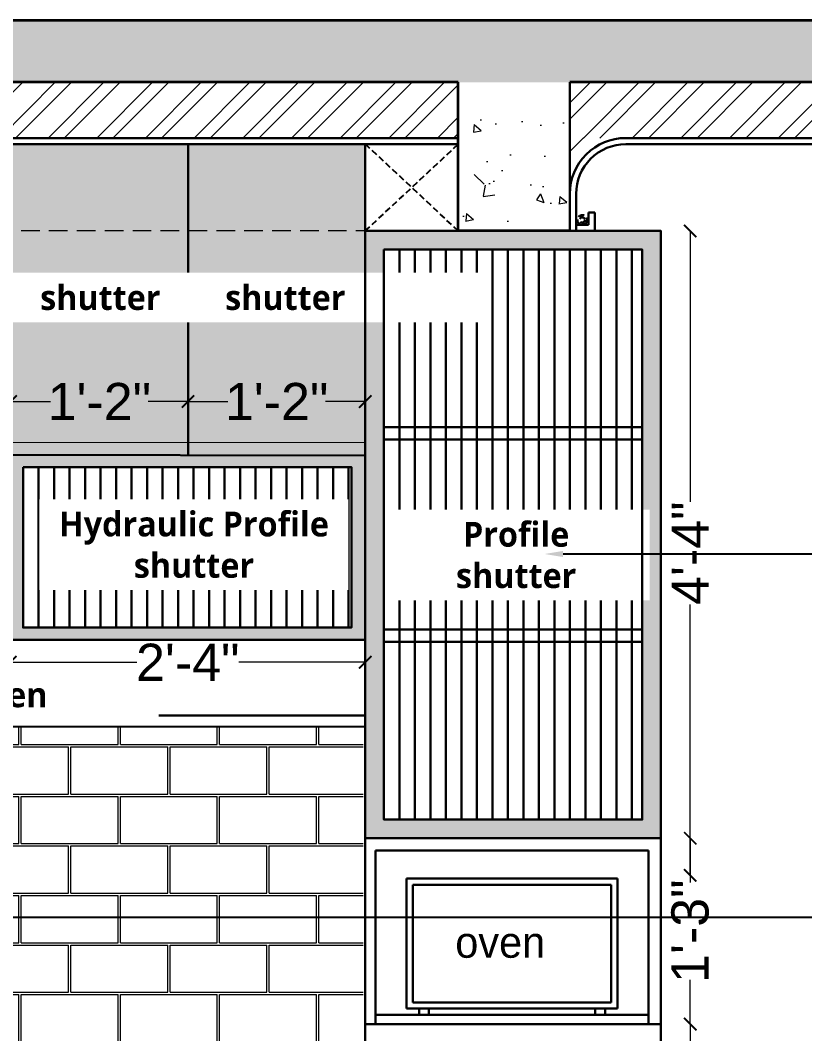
# Model space of a CAD drawing. Header units: inches. Extents: x 3324238 to 135265466, y -1036581 to 20094598.
# Drawn here: x 3356026.2 to 3356089.5, y -519115.4 to -519033.6 of the extents above; entities that cross this region are included whole.
import ezdxf
from ezdxf import colors
from ezdxf.entities.mleader import LeaderData, LeaderLine
from ezdxf.math import Vec2, Vec3

# ---------------------------------------------------------------- set-up
doc = ezdxf.new("R2010")
doc.units = ezdxf.units.IN
doc.header["$MEASUREMENT"] = 0
doc.header["$PDMODE"] = 3
for name, pattern in [('00 . GROUND FLOOR$0$DASHED', [0.75, 0.5, -0.25]), ('00-Floor Plan$0$DASHED', [0.75, 0.5, -0.25]), ('DASHED', [0.75, 0.5, -0.25])]:
    doc.linetypes.add(name, pattern=pattern)
doc.layers.add('AR HATCH-7', color=7, linetype='Continuous')
doc.layers.add('str coll', color=6, linetype='Continuous')
for name, color, linetype, lineweight in [('dim05', 1, 'Continuous', 13), ('FURNITURE', 32, 'Continuous', 13), ('FURNITURE-1', 251, 'Continuous', 5), ('Labelling', 1, 'Continuous', 25), ('wall', 7, 'Continuous', 30)]:
    doc.layers.add(name, color=color, linetype=linetype, lineweight=lineweight)
doc.layers.add('FALCE CEILING', color=7, linetype='Continuous', lineweight=30, true_color=0xd1009d)
doc.styles.get("Standard").update_dxf_attribs({"font": 'GOTHIC.TTF'})
doc.styles.add('The Thakors 3 inches', font='arial.ttf', dxfattribs={"height": 3})
doc.dimstyles.new('The Thakors 3 inches', dxfattribs={"dimtxt": 3, "dimasz": 1, "dimexe": 0.17999267578125, "dimexo": 0.0625, "dimgap": 0.089996337890625, "dimtad": 0, "dimzin": 0, "dimdsep": 46, "dimlunit": 4, "dimtxsty": 'The Thakors 3 inches', "dimblk": 'ARCHTICK', "dimcen": 0.089996337890625, "dimclrd": 5, "dimclre": 5, "dimclrt": 1, "dimadec": 0, "dimazin": 0, "dimtfac": 0.79998779296875, "dimtofl": 0, "dimtmove": 1, "dimatfit": 3, "dimfxl": 1, "dimtolj": 1, "dimtzin": 0, "dimlwd": 5, "dimlwe": 13, "dimarcsym": 0})
pattern_1 = [(225, (3954.274725185242, 226.3267422676436), (1.96222131779267, -1.96222131779267), []), (225, (3952.966577642242, 226.3267422676436), (1.96222131779267, -1.96222131779267), [])]

# ---------------------------------------------------------------- blocks, each defined once
blk = doc.blocks.new('_ArchTick')
at = {"color": 0, "linetype": 'ByBlock', "const_width": 0.15}
blk.add_lwpolyline([(-0.5, -0.5), (0.5, 0.5)], dxfattribs=at)
blk = doc.blocks.new('*D301')
at = {"layer": 'Defpoints', "color": 0, "lineweight": 30, "ltscale": 4, "transparency": 16777216}
for p in [(3356077.802582267, -519099.6230867855, 0.0152197021193681), (3356080.219826963, -519099.6230867855), (3356077.855281051, -519114.6251565699, 0.04970381387192901)]:
    blk.add_point(p, dxfattribs=at)
at = {"layer": 'dim05', "color": 5, "lineweight": 5, "ltscale": 4, "transparency": 16777216}
for p, q in [((3356080.219826963, -519099.6230867855), (3356080.219826963, -519103.187945258)), ((3356080.219826963, -519114.6251565699), (3356080.219826963, -519111.0602980974))]:
    blk.add_line(p, q, dxfattribs=at)
for p, rotation in [((3356080.219826963, -519099.6230867855), 90), ((3356080.219826963, -519114.6251565699), 270)]:
    blk.add_blockref('_ArchTick', p, dxfattribs=dict(at, rotation=rotation))
at = {"layer": 'dim05', "color": 1, "lineweight": 5, "ltscale": 4, "transparency": 16777216, "insert": (3356080.219826962, -519107.1241216786), "char_height": 3, "attachment_point": 5, "rotation": 90, "style": 'The Thakors 3 inches'}
blk.add_mtext('\\A1;1\'-3"', dxfattribs=at)
blk = doc.blocks.new('*D292')
at = {"layer": 'Defpoints', "color": 0, "lineweight": 30, "ltscale": 4, "transparency": 16777216}
for p in [(3356078.018411401, -519050.6231488107, 0.07664548197992906), (3356080.219794099, -519050.6231488107), (3356077.855244291, -519102.6230867293, 0.01493890149174604)]:
    blk.add_point(p, dxfattribs=at)
at = {"layer": 'dim05', "color": 5, "lineweight": 5, "ltscale": 4, "transparency": 16777216}
for p, q in [((3356080.219794099, -519050.6231488107), (3356080.219794099, -519072.4853724553)), ((3356080.219794099, -519102.6230867293), (3356080.219794099, -519080.7608630847))]:
    blk.add_line(p, q, dxfattribs=at)
for p, rotation in [((3356080.219794099, -519050.6231488107), 90), ((3356080.219794099, -519102.6230867293), 270)]:
    blk.add_blockref('_ArchTick', p, dxfattribs=dict(at, rotation=rotation))
at = {"layer": 'dim05', "color": 1, "lineweight": 5, "ltscale": 4, "transparency": 16777216, "insert": (3356080.219794098, -519076.6231177709), "char_height": 3, "attachment_point": 5, "rotation": 90, "style": 'The Thakors 3 inches'}
blk.add_mtext('\\A1;4\'-4"', dxfattribs=at)
blk = doc.blocks.new('*D293')
at = {"layer": 'Defpoints', "color": 0, "lineweight": 30, "ltscale": 4, "transparency": 16777216}
for p in [(3356025.430908752, -519064.3878147579, 0.02695698524712498), (3356039.732465114, -519064.3878147579), (3356039.732465114, -519064.3878771278, -0.002927362955233548)]:
    blk.add_point(p, dxfattribs=at)
at = {"layer": 'dim05', "color": 5, "lineweight": 5, "ltscale": 4, "transparency": 16777216}
for p, q in [((3356025.430908752, -519064.3878147579), (3356028.645510513, -519064.3878147579)), ((3356039.732465114, -519064.3878147579), (3356036.517863352, -519064.3878147579))]:
    blk.add_line(p, q, dxfattribs=at)
at = {"layer": 'dim05', "color": 5, "lineweight": 5, "ltscale": 4, "transparency": 16777216, "rotation": 180}
blk.add_blockref('_ArchTick', (3356025.430908752, -519064.3878147579), dxfattribs=at)
at = {"layer": 'dim05', "color": 5, "lineweight": 5, "ltscale": 4, "transparency": 16777216}
blk.add_blockref('_ArchTick', (3356039.732465114, -519064.3878147579), dxfattribs=at)
at = {"layer": 'dim05', "color": 1, "lineweight": 5, "ltscale": 4, "transparency": 16777216, "insert": (3356032.581686933, -519064.3878147579), "char_height": 3, "attachment_point": 5, "style": 'The Thakors 3 inches'}
blk.add_mtext('\\A1;1\'-2"', dxfattribs=at)
blk = doc.blocks.new('*D304')
at = {"layer": 'Defpoints', "color": 0, "lineweight": 30, "ltscale": 4, "transparency": 16777216}
for p in [(3356039.732465114, -519064.3878771278, -0.002927362955233548), (3356054.018647836, -519064.387877129), (3356054.018647836, -519068.173016953, 0.1689938276285464)]:
    blk.add_point(p, dxfattribs=at)
at = {"layer": 'dim05', "color": 5, "lineweight": 5, "ltscale": 4, "transparency": 16777216}
for p, q in [((3356039.732465114, -519064.387877129), (3356042.939380055, -519064.387877129)), ((3356054.018647836, -519064.387877129), (3356050.811732895, -519064.387877129))]:
    blk.add_line(p, q, dxfattribs=at)
at = {"layer": 'dim05', "color": 5, "lineweight": 5, "ltscale": 4, "transparency": 16777216, "rotation": 180}
blk.add_blockref('_ArchTick', (3356039.732465114, -519064.387877129), dxfattribs=at)
at = {"layer": 'dim05', "color": 5, "lineweight": 5, "ltscale": 4, "transparency": 16777216}
blk.add_blockref('_ArchTick', (3356054.018647836, -519064.387877129), dxfattribs=at)
at = {"layer": 'dim05', "color": 1, "lineweight": 5, "ltscale": 4, "transparency": 16777216, "insert": (3356046.875556475, -519064.387877129), "char_height": 3, "attachment_point": 5, "style": 'The Thakors 3 inches'}
blk.add_mtext('\\A1;1\'-2"', dxfattribs=at)
blk = doc.blocks.new('*D306')
at = {"layer": 'Defpoints', "color": 0, "lineweight": 30, "ltscale": 4, "transparency": 16777216}
for p in [(3356025.399658789, -519083.6200481886), (3356054.018836146, -519085.3644660416, 0.1689938276285464), (3356054.018836146, -519085.4267880022)]:
    blk.add_point(p, dxfattribs=at)
at = {"layer": 'dim05', "color": 5, "lineweight": 5, "ltscale": 4, "transparency": 16777216}
for p, q in [((3356025.399658789, -519085.4267880022), (3356035.606290693, -519085.4267880022)), ((3356054.018836146, -519085.4267880022), (3356043.812204242, -519085.4267880022))]:
    blk.add_line(p, q, dxfattribs=at)
at = {"layer": 'dim05', "color": 5, "lineweight": 5, "ltscale": 4, "transparency": 16777216, "rotation": 180}
blk.add_blockref('_ArchTick', (3356025.399658789, -519085.4267880022), dxfattribs=at)
at = {"layer": 'dim05', "color": 5, "lineweight": 5, "ltscale": 4, "transparency": 16777216}
blk.add_blockref('_ArchTick', (3356054.018836146, -519085.4267880022), dxfattribs=at)
at = {"layer": 'dim05', "color": 1, "lineweight": 5, "ltscale": 4, "transparency": 16777216, "insert": (3356039.709247468, -519085.4267880022), "char_height": 3, "attachment_point": 5, "style": 'The Thakors 3 inches'}
blk.add_mtext('\\A1;2\'-4"', dxfattribs=at)
blk = doc.blocks.new('*D307')
at = {"layer": 'Defpoints', "color": 0, "lineweight": 30, "ltscale": 4, "transparency": 16777216}
for p in [(3356077.769230994, -519114.6251489181, 0.04975615505991612), (3356076.982675175, -519126.6231339316, 0.04665468533707735), (3356080.219826968, -519126.6231339316)]:
    blk.add_point(p, dxfattribs=at)
at = {"layer": 'dim05', "color": 5, "lineweight": 5, "ltscale": 4, "transparency": 16777216}
for p, q in [((3356080.219826968, -519114.6251489181), (3356080.219826968, -519119.2950591388)), ((3356080.219826968, -519126.6231339316), (3356080.219826968, -519121.9532237109))]:
    blk.add_line(p, q, dxfattribs=at)
for p, rotation in [((3356080.219826968, -519114.6251489181), 90), ((3356080.219826968, -519126.6231339316), 270)]:
    blk.add_blockref('_ArchTick', p, dxfattribs=dict(at, rotation=rotation))
at = {"layer": 'dim05', "color": 1, "lineweight": 5, "ltscale": 4, "transparency": 16777216, "insert": (3356080.219826967, -519120.6241414257), "char_height": 3, "attachment_point": 5, "rotation": 90, "style": 'The Thakors 3 inches'}
blk.add_mtext("\\A1;1'", dxfattribs=at)

msp = doc.modelspace()

# ---------------------------------------------------------------- hatches: boundary and pattern name
at = {"layer": 'AR HATCH-7', "lineweight": 30, "true_color": 0x8d9989, "transparency": 33554559}
h = msp.add_hatch(color=252, dxfattribs=at)
h.dxf.hatch_style = 1
h.paths.add_polyline_path([(3356039.701515752, -519043.6233002262), (3356025.415529158, -519043.6230942159), (3356025.415339304, -519067.6402134258), (3356039.701325898, -519067.640419436)])
h = msp.add_hatch(color=252, dxfattribs=at)
h.dxf.hatch_style = 1
h.paths.add_polyline_path([(3356039.763422291, -519043.6233002358), (3356054.049408885, -519043.6230986721), (3356054.049591264, -519067.6402178821), (3356039.76360467, -519067.6404194458)])
at = {"layer": 'AR HATCH-7', "lineweight": 30, "true_color": 0xc7c8ca}
h = msp.add_hatch(color=9, dxfattribs=at)
h.dxf.hatch_style = 1
h.paths.add_polyline_path([(3356077.854166935, -519050.6231488105), (3356054.0184556, -519050.6231488105), (3356054.018992331, -519099.6230995151), (3356077.854703666, -519099.6230995151)])
h.paths.add_polyline_path([(3356076.354687235, -519098.1230995151), (3356055.5189759, -519098.1230995151), (3356055.518472031, -519052.1231488105), (3356076.354183366, -519052.1231488105)], flags=16)
at = {"layer": 'AR HATCH-7', "lineweight": 30, "true_color": 0xc7c8ca, "transparency": 33554559}
h = msp.add_hatch(dxfattribs=at)
h.set_pattern_fill('ANSI31', color=9, scale=10, angle=45)
h.set_pattern_definition([(90, (3356055.5189759, -519098.1230995151), (-1.25, 0), [])])
h.paths.add_polyline_path([(3356076.354616358, -519052.1231796996), (3356055.5189759, -519052.1231179213), (3356055.5189759, -519098.1230995152), (3356076.354616358, -519098.1231612934)])
at = {"layer": 'AR HATCH-7', "lineweight": 30, "true_color": 0x636466}
h = msp.add_hatch(color=251, dxfattribs=at)
h.dxf.hatch_style = 1
h.paths.add_polyline_path([(3356039.701325573, -519067.6416026692), (3356025.415338981, -519067.6416026599), (3356025.41533898, -519068.628663132), (3356039.701325573, -519068.6286631413)])
h = msp.add_hatch(color=251, dxfattribs=at)
h.dxf.hatch_style = 1
h.paths.add_polyline_path([(3356039.701325573, -519067.6416026643), (3356053.987312166, -519067.6416026685), (3356053.987312166, -519068.6286631406), (3356039.701325573, -519068.6286631364)])
at = {"layer": 'AR HATCH-7', "lineweight": 30, "true_color": 0xc7c8ca}
h = msp.add_hatch(color=9, dxfattribs=at)
h.dxf.hatch_style = 1
h.paths.add_polyline_path([(3356054.018451709, -519068.6834205936), (3356025.430905564, -519068.6834205936), (3356025.430905564, -519083.6231815265), (3356054.018451709, -519083.6231815265)])
h.paths.add_polyline_path([(3356026.423301219, -519082.6231815265), (3356026.423301219, -519069.6818753348), (3356052.898898441, -519069.6818753348), (3356052.898898441, -519082.6231815265)], flags=16)
at = {"layer": 'AR HATCH-7', "lineweight": 30, "true_color": 0xc7c8ca, "transparency": 33554559}
h = msp.add_hatch(dxfattribs=at)
h.set_pattern_fill('ANSI31', color=9, scale=10, angle=45)
h.set_pattern_definition([(90, (3356026.423301219, -519082.6231815266), (-1.25, 0), [])])
h.paths.add_polyline_path([(3356052.898898441, -519069.6818753348), (3356026.423301219, -519069.6818753349), (3356026.423301219, -519082.6231815267), (3356052.898898441, -519082.6231815265)])
at = {"layer": 'FURNITURE-1', "true_color": 0x000000}
h = msp.add_hatch(dxfattribs=at)
h.set_pattern_fill('AR-CONC', color=18, angle=-90.00000000000001)
h.set_pattern_definition([(320, (3717.112664424349, 226.9863982740208), (-0.6275213498259522, -7.172601826007535), [0.75, -8.25]), (265, (3717.112664424349, 226.9863982740208), (7.521921337000118, 1.387513336129999), [0.6, -6.6]), (10.45144445999999, (3717.060370984487, 226.3886814640136), (6.894399909686293, -5.78508846727112), [0.63740192, -7.01142112]), (316.1842, (3719.112664424349, 226.9863982740208), (-1.655192807930767, -10.67241330671572), [1.125, -12.375]), (6.635635489999989, (3718.974731354509, 226.0970308239921), (9.741186007745503, -9.346619456742285), [0.95610342, -10.5171376]), (261.18416399, (3719.112664424349, 226.9863982740208), (9.7411860026999, -9.346619450547733), [0.9, -9.90000001]), (291, (3718.612664424349, 225.9863982740208), (-4.026188906653389, -5.969070521184616), [0.75, -8.25]), (236, (3718.612664424349, 225.9863982740208), (7.25150045046853, -2.433153319215819), [0.6, -6.6]), (341.4514447399999, (3718.277148684487, 225.4889757340425), (3.225311528063537, -8.402223767299711), [0.6374019000000001, -7.01142112]), (307.5, (3717.112664424349, 226.9863982740208), (3.328938538313115, -0.1215985531729072), [0, -6.519999999999988, 0, -6.699999999999989, 0, -6.624999999999988]), (277.5, (3717.112664424349, 226.9863982740208), (3.944117118823602, -2.630695374421486), [0, -3.82, 0, -6.37, 0, -2.525]), (237.5, (3717.112664424349, 229.2163982740021), (-0.2255487173437984, -5.33822436172409), [0, -2.5, 0, -7.8, 0, -10.35]), (227.5, (3717.112664424349, 230.2163982740021), (1.001049823323176, -5.831861693423862), [0, -3.249999999999994, 0, -5.179999999999988, 0, -7.349999999999988])])
h.paths.add_polyline_path([(3356175.773600655, -519033.6230050249), (3356175.773600655, -519038.6230768978), (3355972.874509224, -519038.6228984912), (3355972.874515092, -519033.6226481727)])
at = {"layer": 'FURNITURE-1', "lineweight": 0}
h = msp.add_hatch(dxfattribs=at)
h.set_pattern_fill('ANSI32', color=6, scale=7.4, angle=180)
h.set_pattern_definition(pattern_1)
h.paths.add_polyline_path([(3356061.518602893, -519038.6231488101), (3355990.874509223, -519038.6231488101), (3355990.874509223, -519043.1231488101), (3356061.518602893, -519043.1231488101)])
h = msp.add_hatch(dxfattribs=at)
h.set_pattern_fill('ANSI32', color=6, scale=7.4, angle=180)
h.set_pattern_definition(pattern_1)
h.paths.add_polyline_path([(3356172.527297781, -519038.62314881), (3356070.518311807, -519038.6231488101), (3356070.518311808, -519043.1231488101), (3356172.527297781, -519043.12314881)])
at = {"layer": 'FURNITURE-1', "true_color": 0x000000}
h = msp.add_hatch(dxfattribs=at)
h.set_pattern_fill('AR-CONC', color=18, angle=-90.00000000000001)
h.set_pattern_definition([(320, (3717.112664424349, 223.9863982736715), (-0.6275213498259522, -7.172601826007535), [0.75, -8.25]), (265, (3717.112664424349, 223.9863982736715), (7.521921337000118, 1.387513336129999), [0.6, -6.6]), (10.45144445999999, (3717.060370984487, 223.3886814636644), (6.894399909686293, -5.78508846727112), [0.63740192, -7.01142112]), (316.1842, (3719.112664424349, 223.9863982736715), (-1.655192807930767, -10.67241330671572), [1.125, -12.375]), (6.635635489999989, (3718.974731354509, 223.0970308236429), (9.741186007745503, -9.346619456742285), [0.95610342, -10.5171376]), (261.18416399, (3719.112664424349, 223.9863982736715), (9.7411860026999, -9.346619450547733), [0.9, -9.90000001]), (291, (3718.612664424349, 222.9863982736715), (-4.026188906653389, -5.969070521184616), [0.75, -8.25]), (236, (3718.612664424349, 222.9863982736715), (7.25150045046853, -2.433153319215819), [0.6, -6.6]), (341.4514447399999, (3718.277148684487, 222.4889757336932), (3.225311528063537, -8.402223767299711), [0.6374019000000001, -7.01142112]), (307.5, (3717.112664424349, 223.9863982736715), (3.328938538313115, -0.1215985531729072), [0, -6.519999999999987, 0, -6.699999999999988, 0, -6.624999999999988]), (277.5, (3717.112664424349, 223.9863982736715), (3.944117118823602, -2.630695374421486), [0, -3.82, 0, -6.37, 0, -2.525]), (237.5, (3717.112664424349, 226.2163982736529), (-0.2255487173437984, -5.33822436172409), [0, -2.5, 0, -7.8, 0, -10.35]), (227.5, (3717.112664424349, 227.2163982736529), (1.001049823323176, -5.831861693423862), [0, -3.249999999999994, 0, -5.179999999999987, 0, -7.349999999999987])])
h.paths.add_polyline_path([(3356061.518602893, -519041.6231488105), (3356070.518311807, -519041.6231488105), (3356070.518311807, -519050.6231488105), (3356061.518602893, -519050.6231488105)])
at = {"layer": 'str coll', "lineweight": 5, "true_color": 0xc7c8ca}
h = msp.add_hatch(dxfattribs=at)
h.set_pattern_fill('AR-B816C', color=9, scale=0.5)
h.set_pattern_definition([(0, (3954.274721294641, 231.7497496827273), (4, 4), [7.8125, -0.1875]), (0, (3950.274721294641, 231.9372496827273), (4, 4), [7.8125, -0.1875]), (90, (3954.274721294641, 231.7497496827273), (-4, 4), [-4.1875, 3.8125]), (90, (3954.087221294641, 231.7497496827273), (-4, 4), [-4.1875, 3.8125])])
h.paths.add_polyline_path([(3356053.854129101, -519090.6229234673), (3355982.011068124, -519090.6231441906), (3355982.011121102, -519126.6231488099), (3356053.854182079, -519126.6229280865)])

# ---------------------------------------------------------------- linework, layer by layer
at = {"color": 1, "lineweight": 35}
for p, q in [((3355972.874531254, -519033.6231488102, -0.146718936454558), (3356175.773600655, -519033.6231488102, -0.06136055165410989)), ((3356061.518602893, -519038.6231488101, -0.155409413178734), (3355990.874509223, -519038.6231488101, -0.155409413178734)), ((3356061.518602893, -519050.6231488105), (3356061.518602893, -519038.6231488101, -0.155409413178734)), ((3356172.52729778, -519038.6231488102, -0.07296259950661635), (3356070.518311807, -519038.6231488101, -0.1626333112400075)), ((3356070.518311807, -519050.6231488105), (3356061.518602893, -519050.6231488105))]:
    msp.add_line(p, q, dxfattribs=at)
at = {"layer": 'dim05', "lineweight": 30}
for p, q in [((3356070.518311807, -519050.6231488105), (3356070.518311807, -519038.6231488101, -0.1626333112400075)), ((3356061.518602893, -519050.6231488105), (3356070.518311807, -519050.6231488105))]:
    msp.add_line(p, q, dxfattribs=at)
at = {"layer": 'dim05', "color": 251, "linetype": '00-Floor Plan$0$DASHED', "lineweight": 18, "ltscale": 3, "true_color": 0x636466}
msp.add_line((3356061.518618341, -519050.6231488105, 0.06539423887547507), (3355981.874507733, -519050.6231381929, -0.218503667927226), dxfattribs=at)
at = {"layer": 'FALCE CEILING', "color": 1, "linetype": '00 . GROUND FLOOR$0$DASHED', "lineweight": 30}
msp.add_circle((3356071.517723471, -519049.7341149522, -0.0276044846329862), 0.2089197255308997, dxfattribs=at)
at = {"layer": 'FURNITURE', "lineweight": 30}
for p, q in [((3355995.373460387, -519043.623195002, -0.1709095377538346), (3356054.034789872, -519043.623195002, 0.05188576420255078)), ((3356039.732465115, -519068.7215942064, -0.09748235104893363), (3356039.732469006, -519043.7215985269, -0.1466598866969887)), ((3356054.0184556, -519046.6283828549, -0.001413045980279692), (3356054.01825341, -519043.6231950017, 0.05182295884378618)), ((3356055.5184556, -519052.1231488105, 0.07464251639048403), (3356076.354183366, -519052.1231488105, 0.07464251639048403)), ((3355996.874505332, -519068.6231488098, -0.1140926956033862), (3356054.018451709, -519068.7407009662, -0.05897136595576785)), ((3355996.900666489, -519083.6231815266, -0.1834206590467856), (3356054.018451709, -519083.6231815265, -0.1834206590467856)), ((3356054.01845245, -519089.7264445573, -0.2635071219774899), (3355996.874505332, -519089.7264445574, -0.2635071219774899)), ((3356022.875040189, -519090.6231272375, -0.1852873561916873), (3356054.018452383, -519090.6227524021, -0.02357559704415241)), ((3356054.018451709, -519099.6231123015, 0.03844013211233721), (3356077.855244289, -519099.6230867287, -0.08866068726132531)), ((3356054.018451709, -519099.6231123015, 0.03844013211233721), (3356054.018487371, -519161.6231488104, -0.07894883213236276)), ((3356077.855244288, -519099.6231123015, 0.03844013211233721), (3356077.855208626, -519161.6231488104, -0.07894883213236276)), ((3356054.854200421, -519100.6231112915, -0.07493830129848986), (3356076.85420042, -519100.6230877976, -0.088063465482592)), ((3356054.854200421, -519100.6231112914, -0.07493830129861273), (3356054.854200421, -519114.6231112914, -0.05450222982336151)), ((3356076.85420042, -519100.6230877976, -0.07468521749694268), (3356076.854200421, -519114.6231112912, -0.05450222982319156)), ((3356057.354192392, -519113.3731112917, -0.05450222982345259), (3356057.354192392, -519102.8731112917, -0.05450222982345259)), ((3356057.354192392, -519102.8731112917, -0.05450222982345259), (3356074.354192392, -519102.8731112917, -0.05450222982345259)), ((3356074.354192392, -519102.8731112917, -0.05450222982345259), (3356074.354192392, -519113.3731112917, -0.05450222982345259)), ((3356057.854192392, -519112.8731112917, -0.05450222982345259), (3356057.854192392, -519103.3731112917, -0.05450222982345259)), ((3356057.854192392, -519103.3731112917, -0.05450222982345259), (3356073.854192392, -519103.3731112917, -0.05450222982345259)), ((3356073.854192392, -519103.3731112917, -0.05450222982345259), (3356073.854192392, -519112.8731112917, -0.05450222982345259)), ((3356074.354192392, -519113.3731112917, -0.05450222982345259), (3356057.354192392, -519113.3731112917, -0.05450222982345259)), ((3356073.854192392, -519112.8731112917, -0.05450222982345259), (3356057.854192392, -519112.8731112917, -0.05450222982345259)), ((3356058.354192392, -519113.3731112917, -0.05450222982345259), (3356059.155636103, -519113.3731112917, -0.05450222982345259)), ((3356058.354192392, -519113.8731112916, -0.05450222982345259), (3356058.354192392, -519113.3731112917, -0.05450222982345259)), ((3356059.155636103, -519113.3731112917, -0.05450222982345259), (3356059.155636103, -519113.8731112916, -0.05450222982345259)), ((3356073.354192392, -519113.3731112917, -0.05450222982345259), (3356072.552748682, -519113.3731112917, -0.05450222982345259)), ((3356072.552748682, -519113.3731112917, -0.05450222982345259), (3356072.552748682, -519113.8731112916, -0.05450222982345259)), ((3356073.354192392, -519113.8731112916, -0.05450222982345259), (3356073.354192392, -519113.3731112917, -0.05450222982345259)), ((3356054.854200421, -519113.8731112916, -0.05450222982336151), (3356076.854200421, -519113.8731112913, -0.05450222982336151)), ((3356059.155636103, -519113.8731112916, -0.05450222982345259), (3356058.354192392, -519113.8731112916, -0.05450222982345259)), ((3356072.552748682, -519113.8731112916, -0.05450222982345259), (3356073.354192392, -519113.8731112916, -0.05450222982345259)), ((3356054.018460338, -519114.6230369768, -0.03939668495498125), (3356077.85523566, -519114.6251565655, -0.05389574727203979))]:
    msp.add_line(p, q, dxfattribs=at)
at = {"layer": 'FURNITURE', "linetype": 'DASHED', "lineweight": 25}
for p, q in [((3356054.018455634, -519050.6231770722, -0.001246591965015587), (3356061.518591589, -519043.6231808712, -0.01049486948002451)), ((3356061.518602893, -519050.6231488105, -0.1284553064155962), (3356054.034789872, -519043.623195002, 0.05188576420255078))]:
    msp.add_line(p, q, dxfattribs=at)
at = {"layer": 'FURNITURE', "lineweight": 30, "transparency": 33554610}
for p, q in [((3356055.518311734, -519066.4564657125, 0.03522775860204165), (3356076.354023069, -519066.4564657125, 0.03522775860204165)), ((3356055.518322688, -519067.4564657125, 0.03522775860204165), (3356076.354034023, -519067.4564657125, 0.03522775860204165)), ((3356055.51878528, -519082.7897826144, -0.1119342409092493), (3356076.354122966, -519082.7897826144, -0.1119342409092493)), ((3356055.518796234, -519083.7897826143, -0.1119342409092493), (3356076.354122966, -519083.7897826144, -0.1119342409092493))]:
    msp.add_line(p, q, dxfattribs=at)
at = {"layer": 'FURNITURE', "lineweight": 5}
msp.add_line((3355996.874505332, -519067.6248236571, -0.01581513783563863), (3356054.018451709, -519067.6871890043, -0.05869636591386759), dxfattribs=at)
at = {"layer": 'FURNITURE', "lineweight": 30}
for points, elevation in [([(3356054.0184556, -519043.6232091329), (3356061.518602893, -519043.6231808712), (3356061.518602893, -519050.6231488105), (3356054.0184556, -519050.6231770722)], -0.01049486948002451), ([(3356026.423301219, -519069.6818753348), (3356052.898898441, -519069.6818753348), (3356052.898898441, -519082.6231815265), (3356026.423301219, -519082.6231815266)], -0.0368026747831789)]:
    msp.add_lwpolyline(points, close=True, dxfattribs=dict(at, elevation=elevation))
at = {"layer": 'FURNITURE', "color": 3, "linetype": '00 . GROUND FLOOR$0$DASHED', "lineweight": 30}
msp.add_circle((3356071.517723471, -519049.7341149522, -0.0276044846329862), 0.3890338584333222, dxfattribs=at)
at = {"layer": 'str coll', "lineweight": 5}
msp.add_line((3356071.616117412, -519043.1102986779, -0.09435131024149905), (3356070.518311807, -519044.2071403804, -0.09435131024149905), dxfattribs=at)
at = {"layer": 'wall', "color": 6, "lineweight": 30, "ltscale": 0.5}
for p, q in [((3356061.54476405, -519043.123195002, -0.07532295024802979), (3355990.90067038, -519043.123195002, -0.07532295024802979)), ((3356168.193833603, -519043.1222863018, 0.180894957262252), (3356075.022005476, -519043.1232477692, -0.1686216768703162)), ((3356061.518602893, -519043.623195002, -0.07532295024802979), (3355990.90067038, -519043.623195002, -0.07532295024802979)), ((3356168.031768544, -519043.6441362774, 0.02753144743054713), (3356075.021996728, -519043.6231488104, -0.1586743596926681)), ((3356070.518311807, -519047.122284923, -0.07591427815896168), (3356070.518311807, -519050.6231488106)), ((3356071.021929939, -519047.6260255624, -0.08253901175703504), (3356071.024627282, -519050.6231488097, -0.02289811992886825)), ((3356072.018327441, -519050.1231488106, -0.09045280298415759), (3356072.018327441, -519049.1231488107, -0.09045280298415759)), ((3356072.018327441, -519049.1231488108, -0.06783960223801047), (3356072.518327441, -519049.1231488107, -0.09045280298415759)), ((3356072.518327441, -519050.6231488107, -0.09045280298415759), (3356072.518327441, -519049.1231488107, -0.09045280298415759)), ((3356070.518327441, -519050.6231488107), (3356072.518327441, -519050.6231488106, -0.09045280298415762)), ((3356071.018327441, -519050.1231488106, -0.02261320072465604), (3356072.018327441, -519050.1231488106, -0.06783960223801047))]:
    msp.add_line(p, q, dxfattribs=at)
at = {"layer": 'wall', "color": 6, "lineweight": 30, "ltscale": 0.5, "extrusion": (-0.0008788728639498496, 0.01989464204354179, 0.999801695737934)}
for centre, radius in [((-3329897.738918874, 666524.4073990985, -13275.90899663529), 4.5), ((-3329897.738918873, 666524.4073990985, -13275.90899663529), 4)]:
    msp.add_arc(centre, radius, 267.4700245895611, 357.5225813015637, dxfattribs=at)

# ---------------------------------------------------------------- texts
at = {"layer": 'FURNITURE', "lineweight": 30}
msp.add_text('oven', height=2.5, dxfattribs=at).set_placement((3356061.277746847, -519109.2708286342, -0.05450222982345259))

# ---------------------------------------------------------------- dimensions: what is measured, and where the dimension line sits
at = {"layer": 'dim05', "lineweight": 5, "ltscale": 4}
for base, p1, p2, picture, middle in [((3356080.219794099, -519050.6231488107, -0.07664548198993348), (3356077.855244289, -519102.6230867291, -0.06170658049818745), (3356078.018411399, -519050.6231488105), '*D292', (3356080.219794098, -519076.6231177709, -0.07664548198993348)), ((3356080.219826963, -519099.6230867855, -0.1035995887530713), (3356077.855281049, -519114.6251565697, -0.05389577488114233), (3356077.802582265, -519099.6230867853, -0.08837988663370325), '*D301', (3356080.219826962, -519107.1241216786, -0.1035995887530713)), ((3356080.219826968, -519126.6231339316, -0.1035995887530713), (3356077.769230993, -519114.6251489179, -0.05384343369315522), (3356076.982675173, -519126.6231339314, -0.05694490341599399), '*D307', (3356080.219826967, -519120.6241414257, -0.1035995887530713))]:
    dim = msp.add_linear_dim(base=base, p1=p1, p2=p2, angle=90, dimstyle='The Thakors 3 inches', override={"dimtxt": 32, "dimdec": 0, "dimse1": 1, "dimse2": 1}, dxfattribs=at)
    dim.commit()
    dim.dimension.update_dxf_attribs({"geometry": picture, "text_midpoint": middle})
for base, p1, p2, picture, middle in [((3356039.732465114, -519064.3878147579, -0.1035995887530713), (3356025.430908752, -519064.3878147579, -0.07664260350594637), (3356039.732465114, -519064.3878771278, -0.1065269517083049), '*D293', (3356032.581686933, -519064.3878147579, -0.1035995887530713)), ((3356054.018647836, -519064.387877129, -0.1035995887530713), (3356039.732465114, -519064.3878771278, -0.1065269517083049), (3356054.018647836, -519068.173016953, 0.06539423887547507), '*D304', (3356046.875556475, -519064.387877129, -0.1035995887530713))]:
    dim = msp.add_linear_dim(base=base, p1=p1, p2=p2, dimstyle='The Thakors 3 inches', override={"dimtxt": 32, "dimdec": 0, "dimse1": 1, "dimse2": 1}, dxfattribs=at)
    dim.commit()
    dim.dimension.update_dxf_attribs({"geometry": picture, "text_midpoint": middle})

# ---------------------------------------------------------------- leaders
at = {"layer": 'Labelling', "lineweight": 5}
ml = msp.add_multileader_mtext('Standard', dxfattribs=at)
ml.set_content('wall tiles\\P ( as per \\Pselection)', color=256)
ml.set_leader_properties()
ml.build(insert=Vec2(0, 0))
ml.multileader.update_dxf_attribs({"dogleg_length": 2.134232808835805, "arrow_head_size": 1.5})
ctx = ml.context
ctx.base_point, ctx.char_height, ctx.arrow_head_size, ctx.landing_gap_size, ctx.plane_origin = Vec3(3356176.235870452, -519106.0008531548, -0.1035995887530713), 3, 1.5, 0.09, Vec3(3355995.701252257, -519106.0008531548, -0.1035995887530713)
notes = []
notes.append((ctx, [(0, (1, 1, 0), (3356016.631311864, -519106.0008531548, -0.1035995887530713), (1, 0), 159.6045585880056, [(0, [(3356003.374266326, -519106.0008531548, -0.1035995887530713)], 0, [])])]))
ctx.mtext.insert, ctx.mtext.flow_direction = Vec3(3356176.325870452, -519104.0664547863, -0.1035995887530713), 5
for ctx, leaders in notes:
    for number, flags, end, landing, length, lines in leaders:
        leader = LeaderData()
        leader.index, (leader.has_last_leader_line, leader.has_dogleg_vector, leader.attachment_direction) = number, flags
        leader.last_leader_point, leader.dogleg_vector, leader.dogleg_length = Vec3(end), Vec3(landing), length
        for number, points, colour, breaks in lines:
            line = LeaderLine()
            line.index, line.vertices, line.color, line.breaks = number, Vec3.list(points), colors.encode_raw_color(colour), breaks
            leader.lines.append(line)
        ctx.leaders.append(leader)

# ---------------------------------------------------------------- next in the draw order: texts
at = {"char_height": 2, "attachment_point": 7, "bg_fill": 2}
for s, insert, width in [('{\\fMalgun Gothic|b1|i0|c0|p34;shutter }', (3356012.722929467, -519057.0253125752, -0.3140899299142045), 19.51962875109507), ('\\pxqc;{\\fMalgun Gothic|b1|i0|c0|p34;Hydraulic Profile \\Pshutter}', (3356028.747851922, -519078.6344470165, -0.2185033424143716), 22.91855184268547), ('\\pxqc;{\\fMalgun Gothic|b1|i0|c0|p34;Profile \\Pshutter}', (3356056.426335944, -519079.4646090648, -0.2185033424143716), 19.51962875109507), ('\\pxqc;{\\fMalgun Gothic|b1|i0|c0|p34;Open}', (3356013.448854371, -519089.7264445582, -0.3784108756485897), 22.91855184268547)]:
    msp.add_mtext(s, dxfattribs=dict(at, insert=insert, width=width))

# ---------------------------------------------------------------- next in the draw order: texts
at = {"insert": (3356027.806143613, -519057.0253587671, -0.2340034669835003), "char_height": 2, "width": 19.51962875109507, "attachment_point": 7, "bg_fill": 2}
msp.add_mtext('{\\fMalgun Gothic|b1|i0|c0|p34;shutter }', dxfattribs=at)

# ---------------------------------------------------------------- next in the draw order: dimensions: what is measured, and where the dimension line sits
at = {"layer": 'dim05', "lineweight": 5, "ltscale": 4}
dim = msp.add_linear_dim(base=(3356054.018836146, -519085.4267880022, -0.1035995887530713), p1=(3356025.399658789, -519083.6200481886, -0.1035995887530713), p2=(3356054.018836146, -519085.3644660416, 0.06539423887547507), text='2\'-4"', dimstyle='The Thakors 3 inches', override={"dimtxt": 32, "dimdec": 0, "dimse1": 1, "dimse2": 1}, dxfattribs=at)
dim.commit()
dim.dimension.update_dxf_attribs({"geometry": '*D306', "text_midpoint": (3356039.709247468, -519085.4267880022, -0.1035995887530713)})

# ---------------------------------------------------------------- next in the draw order: leaders
at = {"layer": 'Labelling', "lineweight": 5}
ml = msp.add_multileader_mtext('Standard', dxfattribs=at)
ml.set_content('Profile \\PShutter', color=256)
ml.set_leader_properties()
ml.build(insert=Vec2(0, 0))
ml.multileader.update_dxf_attribs({"dogleg_length": 2.134232808835805, "arrow_head_size": 1.5})
ctx = ml.context
ctx.base_point, ctx.char_height, ctx.arrow_head_size, ctx.landing_gap_size, ctx.plane_origin = Vec3(3356177.204486348, -519076.6896582301, -0.1035995887530713), 3, 1.5, 0.09, Vec3(3355995.701252257, -519076.6896582301, -0.1035995887530713)
notes = []
notes.append((ctx, [(0, (1, 1, 0), (3356113.110481218, -519076.6896582301, -0.1035995887530713), (1, 0), 64.09400513023138, [(0, [(3356068.47576575, -519076.6896582301, -0.1035995887530713)], 0, [])])]))
ctx.mtext.insert, ctx.mtext.flow_direction = Vec3(3356177.294486348, -519075.1519287943, -0.1035995887530713), 5
for ctx, leaders in notes:
    for number, flags, end, landing, length, lines in leaders:
        leader = LeaderData()
        leader.index, (leader.has_last_leader_line, leader.has_dogleg_vector, leader.attachment_direction) = number, flags
        leader.last_leader_point, leader.dogleg_vector, leader.dogleg_length = Vec3(end), Vec3(landing), length
        for number, points, colour, breaks in lines:
            line = LeaderLine()
            line.index, line.vertices, line.color, line.breaks = number, Vec3.list(points), colors.encode_raw_color(colour), breaks
            leader.lines.append(line)
        ctx.leaders.append(leader)

# ---------------------------------------------------------------- next in the draw order: texts
at = {"insert": (3356042.722306285, -519057.0253125752, -0.3140899299142045), "char_height": 2, "width": 19.51962875109507, "attachment_point": 7, "bg_fill": 2}
msp.add_mtext('{\\fMalgun Gothic|b1|i0|c0|p34;shutter }', dxfattribs=at)

# ---------------------------------------------------------------- next in the draw order: linework, layer by layer
at = {"layer": 'FURNITURE', "lineweight": 30, "elevation": 0.06539423887547507}
for points in [[(3356054.0184556, -519050.6231488105), (3356077.854166935, -519050.6231488105), (3356077.854703666, -519099.6230995151), (3356054.018992331, -519099.6230995151)], [(3356055.518472031, -519052.1231488105), (3356076.354183366, -519052.1231488105), (3356076.354687235, -519098.1230995151), (3356055.5189759, -519098.1230995151)]]:
    msp.add_lwpolyline(points, close=True, dxfattribs=at)

doc.saveas('drawing.dxf')
